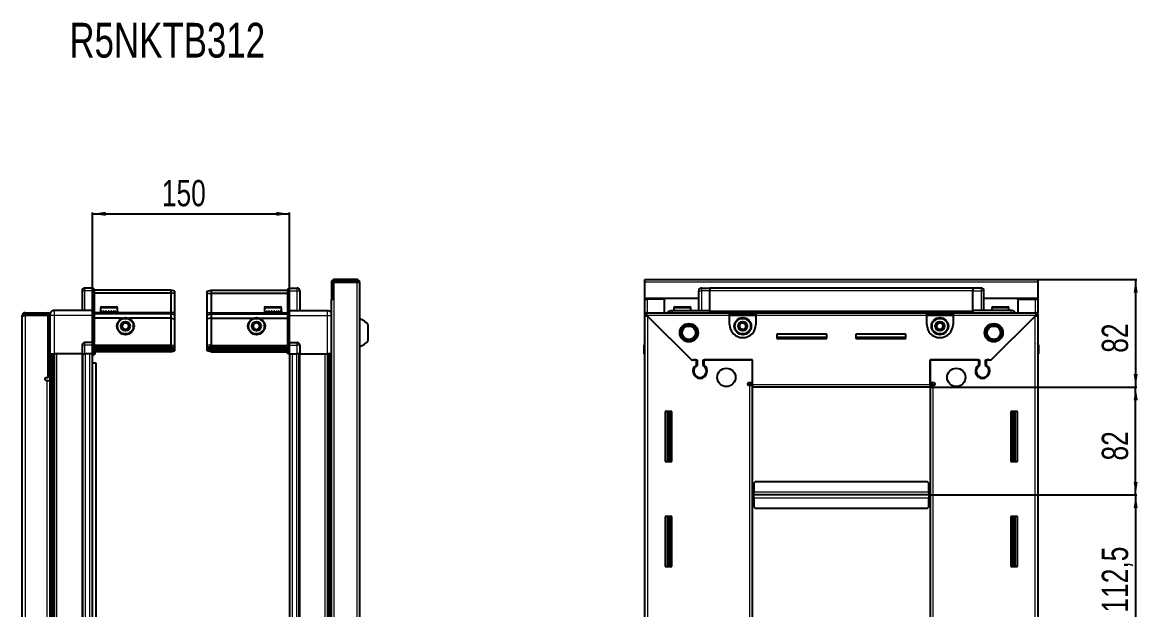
# Model space of a CAD drawing. Header units: millimetres. Extents: x 1770 to 3291, y 230 to 2078.
# Drawn here: x 2443 to 3291, y 1631 to 2078 of the extents above; entities that cross this region are included whole.
import ezdxf

# ---------------------------------------------------------------- set-up
doc = ezdxf.new("R2010")
doc.units = ezdxf.units.MM
doc.layers.add('FORMAT', color=7, linetype='Continuous')
doc.styles.add('SLDTEXTSTYLE0', font='TXT', dxfattribs={"width": 0.75})
doc.dimstyles.new('SLDDIMSTYLE0', dxfattribs={"dimtxt": 20, "dimasz": 10, "dimexe": 0, "dimexo": 0.0625, "dimgap": 5, "dimtad": 2, "dimdec": 1, "dimrnd": 1e-09, "dimzin": 12, "dimdsep": 46, "dimtxsty": 'SLDTEXTSTYLE0', "dimsah": 1, "dimcen": 0.09, "dimadec": 0, "dimazin": 3, "dimtfac": 1, "dimtofl": 0, "dimtmove": 0, "dimatfit": 3, "dimfxl": 0, "dimfrac": 2, "dimtolj": 1, "dimtzin": 12, "dimarcsym": 0})

# ---------------------------------------------------------------- blocks, each defined once
blk = doc.blocks.new('_D_5')
at = {"layer": 'FORMAT'}
for p, q in [((2495.92, 1825.6), (2495.92, 1933.09)), ((2495.92, 1932.09), (2645.92, 1932.09)), ((2645.92, 1825.6), (2645.92, 1933.09))]:
    blk.add_line(p, q, dxfattribs=at)
for points in [[(2495.92, 1932.09), (2505.92, 1930.56), (2505.92, 1933.63)], [(2645.92, 1932.09), (2635.92, 1933.63), (2635.92, 1930.56)]]:
    blk.add_solid(points, dxfattribs=at)
at = {"layer": 'FORMAT', "insert": (2548.75, 1957.87), "char_height": 20, "attachment_point": 1, "style": 'SLDTEXTSTYLE0'}
blk.add_mtext('150', dxfattribs=at)
blk = doc.blocks.new('_D_6')
at = {"layer": 'FORMAT'}
for p, q in [((3215.37, 1882.09), (3290.86, 1882.09)), ((3289.86, 1882.09), (3289.86, 1800.09)), ((3133.37, 1800.09), (3290.86, 1800.09))]:
    blk.add_line(p, q, dxfattribs=at)
for points in [[(3289.86, 1882.09), (3288.33, 1872.09), (3291.4, 1872.09)], [(3289.86, 1800.09), (3291.4, 1810.09), (3288.33, 1810.09)]]:
    blk.add_solid(points, dxfattribs=at)
at = {"layer": 'FORMAT', "insert": (3264.08, 1826.32), "char_height": 20, "attachment_point": 1, "rotation": 90, "style": 'SLDTEXTSTYLE0'}
blk.add_mtext('82', dxfattribs=at)
blk = doc.blocks.new('_D_7')
at = {"layer": 'FORMAT'}
for p, q in [((3133.37, 1800.09), (3290.86, 1800.09)), ((3289.86, 1718.09), (3289.86, 1800.09)), ((3132.37, 1718.09), (3290.86, 1718.09))]:
    blk.add_line(p, q, dxfattribs=at)
for points in [[(3289.86, 1800.09), (3288.33, 1790.09), (3291.4, 1790.09)], [(3289.86, 1718.09), (3291.4, 1728.09), (3288.33, 1728.09)]]:
    blk.add_solid(points, dxfattribs=at)
at = {"layer": 'FORMAT', "insert": (3264.08, 1744.32), "char_height": 20, "attachment_point": 1, "rotation": 90, "style": 'SLDTEXTSTYLE0'}
blk.add_mtext('82', dxfattribs=at)
blk = doc.blocks.new('_D_8')
at = {"layer": 'FORMAT'}
for p, q in [((3132.37, 1718.09), (3290.86, 1718.09)), ((3289.86, 1718.09), (3289.86, 1605.59)), ((3132.37, 1605.59), (3290.86, 1605.59))]:
    blk.add_line(p, q, dxfattribs=at)
for points in [[(3289.86, 1718.09), (3288.33, 1708.09), (3291.4, 1708.09)], [(3289.86, 1605.59), (3291.4, 1615.59), (3288.33, 1615.59)]]:
    blk.add_solid(points, dxfattribs=at)
at = {"layer": 'FORMAT', "insert": (3264.08, 1628.59), "char_height": 20, "attachment_point": 1, "rotation": 90, "style": 'SLDTEXTSTYLE0'}
blk.add_mtext('112,5', dxfattribs=at)

msp = doc.modelspace()

# ---------------------------------------------------------------- linework, layer by layer
at = {"color": 7, "linetype": 'Continuous', "lineweight": 25}
for p, q in [((2677.77, 1879.99), (2677.77, 1867.59)), ((2679.27, 1879.99), (2679.27, 1867.59)), ((2679.77, 1867.09), (2679.77, 1879.99)), ((2679.77, 1879.99), (2697.17, 1879.99)), ((2697.17, 1882.09), (2679.87, 1882.09)), ((2697.17, 1880.59), (2679.87, 1880.59)), ((2697.17, 1880.59), (2697.17, 1882.09)), ((2697.17, 1879.99), (2699.27, 1879.99)), ((2699.27, 1879.99), (2699.27, 685.19)), ((2916.36, 1879.99), (2916.36, 1882.09)), ((2916.36, 1882.09), (3215.36, 1882.09)), ((2916.36, 1867.59), (2916.36, 1879.99)), ((3215.36, 1882.09), (3215.36, 1879.99)), ((3215.36, 1879.99), (3215.36, 1867.59)), ((2488.07, 1873.59), (2488.07, 1858.59)), ((2496.07, 1875.59), (2490.07, 1875.59)), ((2496.07, 1875.59), (2496.4, 1875.59)), ((2496.07, 1875.59), (2496.07, 1873.59)), ((2496.07, 1858.79), (2496.07, 1873.59)), ((2496.07, 1858.79), (2496.07, 1873.59)), ((2497.27, 1875.09), (2496.4, 1875.59)), ((2497.27, 1873.59), (2497.27, 1875.09)), ((2555.57, 1874.09), (2497.27, 1874.09)), ((2497.27, 1873.59), (2497.27, 1858.79)), ((2555.57, 1871.59), (2497.27, 1871.59)), ((2555.57, 1874.09), (2555.57, 1871.59)), ((2558.57, 1873.29), (2555.57, 1874.09)), ((2555.57, 1871.59), (2555.57, 1857.09)), ((2558.57, 1871.44), (2555.57, 1871.59)), ((2558.57, 1871.44), (2558.57, 1873.29)), ((2558.57, 1857.09), (2558.57, 1871.44)), ((2583.27, 1873.29), (2586.27, 1874.09)), ((2583.27, 1871.44), (2583.27, 1873.29)), ((2583.27, 1871.44), (2586.27, 1871.59)), ((2583.27, 1857.09), (2583.27, 1871.44)), ((2586.27, 1874.09), (2586.27, 1871.59)), ((2586.27, 1874.09), (2644.57, 1874.09)), ((2586.27, 1871.59), (2586.27, 1857.09)), ((2586.27, 1871.59), (2644.57, 1871.59)), ((2645.44, 1875.59), (2644.57, 1875.09)), ((2645.44, 1875.59), (2644.57, 1875.09)), ((2644.57, 1875.09), (2644.57, 1873.59)), ((2644.57, 1858.79), (2644.57, 1873.59)), ((2645.77, 1875.59), (2645.44, 1875.59)), ((2645.77, 1875.59), (2645.44, 1875.59)), ((2645.77, 1873.59), (2645.77, 1875.59)), ((2645.77, 1875.59), (2645.77, 1875.59)), ((2645.77, 1875.59), (2651.77, 1875.59)), ((2645.77, 1873.59), (2645.77, 1858.79)), ((2653.77, 1873.59), (2653.77, 1858.59)), ((2677.77, 1867.59), (2679.27, 1867.59)), ((2957.36, 1867.59), (2916.36, 1867.59)), ((2916.36, 1867.09), (2916.36, 1867.59)), ((2917.86, 1867.09), (2917.86, 1867.59)), ((2957.36, 1858.59), (2957.36, 1873.59)), ((2958.04, 1875.09), (2958.04, 1875.09)), ((2959.36, 1875.59), (2965.86, 1875.59)), ((2959.36, 1875.59), (2965.86, 1875.59)), ((2965.86, 1875.59), (2965.86, 1875.59)), ((2965.86, 1875.59), (2965.86, 1875.59)), ((2965.86, 1875.59), (2965.86, 1873.59)), ((3165.86, 1875.44), (2965.86, 1875.44)), ((2965.86, 1858.59), (2965.86, 1873.59)), ((3165.86, 1875.59), (3165.86, 1875.59)), ((3172.36, 1875.59), (3165.86, 1875.59)), ((3172.36, 1875.59), (3165.86, 1875.59)), ((3165.86, 1875.59), (3165.86, 1873.59)), ((3165.86, 1858.59), (3165.86, 1873.59)), ((3174.36, 1873.59), (3174.36, 1873.59)), ((3174.36, 1858.59), (3174.36, 1873.59)), ((3215.36, 1867.59), (3174.36, 1867.59)), ((3213.86, 1867.09), (3213.86, 1867.59)), ((3215.36, 1867.09), (3215.36, 1867.59)), ((2502.07, 1860.49), (2502.07, 1858.09)), ((2502.87, 1861.29), (2510.04, 1861.29)), ((2510.04, 1861.29), (2514.27, 1861.29)), ((2515.07, 1858.09), (2515.07, 1860.49)), ((2626.77, 1860.49), (2626.77, 1857.59)), ((2627.57, 1861.29), (2638.97, 1861.29)), ((2639.77, 1857.59), (2639.77, 1860.49)), ((2677.67, 1867.09), (2677.67, 698.09)), ((2677.67, 1867.09), (2679.77, 1867.09)), ((2916.36, 1867.09), (2918.46, 1867.09)), ((2916.36, 1856.84), (2916.36, 1867.09)), ((2931.36, 1867.09), (2918.46, 1867.09)), ((2931.36, 1856.84), (2931.36, 1867.09)), ((2938.36, 1860.49), (2938.36, 1858.59)), ((2939.16, 1861.29), (2950.56, 1861.29)), ((2951.36, 1858.59), (2951.36, 1860.49)), ((3180.36, 1860.49), (3180.36, 1858.59)), ((3181.16, 1861.29), (3192.56, 1861.29)), ((3193.36, 1858.59), (3193.36, 1860.49)), ((3200.36, 1856.84), (3200.36, 1867.09)), ((3200.36, 1867.09), (3213.26, 1867.09)), ((3213.26, 1867.09), (3215.36, 1867.09)), ((3215.36, 1867.09), (3215.36, 1856.84)), ((2444.07, 1854.74), (2442.57, 1854.74)), ((2442.57, 1854.24), (2442.57, 1854.74)), ((2442.57, 710.94), (2442.57, 1854.24)), ((2444.67, 1855.34), (2444.67, 1856.84)), ((2444.67, 1856.84), (2445.57, 1856.84)), ((2444.67, 1855.34), (2445.57, 1855.34)), ((2444.67, 1854.84), (2462.07, 1854.84)), ((2445.57, 1856.84), (2462.07, 1856.84)), ((2445.57, 1855.34), (2445.57, 1856.84)), ((2445.57, 1855.34), (2462.07, 1855.34)), ((2462.07, 1855.34), (2462.07, 1856.84)), ((2463.57, 1854.84), (2462.07, 1854.84)), ((2462.07, 1854.84), (2462.07, 1807.34)), ((2463.57, 1854.59), (2463.57, 1825.59)), ((2496.07, 1858.59), (2467.07, 1858.59)), ((2496.07, 1858.59), (2496.07, 1858.79)), ((2496.07, 1858.59), (2497.27, 1858.59)), ((2496.07, 1854.59), (2496.07, 1858.59)), ((2496.07, 1834.29), (2496.07, 1854.59)), ((2497.27, 1858.79), (2497.27, 1858.59)), ((2497.27, 1858.59), (2497.27, 1854.59)), ((2555.57, 1856.09), (2497.27, 1856.09)), ((2497.27, 1854.59), (2497.27, 1834.29)), ((2518.57, 1852.59), (2497.27, 1852.59)), ((2502.07, 1858.09), (2502.07, 1857.59)), ((2502.07, 1857.59), (2502.2, 1857.59)), ((2502.39, 1858.09), (2502.2, 1858.09)), ((2502.2, 1858.09), (2502.2, 1857.59)), ((2502.2, 1857.59), (2502.39, 1857.59)), ((2502.39, 1858.09), (2502.39, 1857.59)), ((2502.39, 1857.59), (2502.92, 1857.59)), ((2503.32, 1858.09), (2502.92, 1858.09)), ((2502.92, 1858.09), (2502.92, 1857.59)), ((2502.92, 1857.59), (2503.32, 1857.59)), ((2503.32, 1858.09), (2503.32, 1857.59)), ((2503.32, 1857.59), (2504.19, 1857.59)), ((2504.17, 1857.59), (2504.17, 1857.49)), ((2504.17, 1857.49), (2512.97, 1857.49)), ((2504.77, 1858.09), (2504.19, 1858.09)), ((2504.19, 1858.09), (2504.19, 1857.59)), ((2504.19, 1857.59), (2504.77, 1857.59)), ((2504.57, 1857.09), (2505.26, 1856.61)), ((2504.57, 1857.09), (2509.6, 1857.09)), ((2505.26, 1856.61), (2504.57, 1856.13)), ((2504.57, 1856.13), (2504.57, 1856.09)), ((2504.57, 1856.13), (2509.6, 1856.13)), ((2504.77, 1858.09), (2504.77, 1857.59)), ((2504.77, 1857.59), (2505.89, 1857.59)), ((2505.26, 1856.61), (2509.42, 1856.61)), ((2506.58, 1858.09), (2505.89, 1858.09)), ((2505.89, 1858.09), (2505.89, 1857.59)), ((2505.89, 1857.59), (2506.58, 1857.59)), ((2506.58, 1858.09), (2506.58, 1857.59)), ((2506.58, 1857.59), (2507.85, 1857.59)), ((2508.59, 1858.09), (2507.85, 1858.09)), ((2507.85, 1858.09), (2507.85, 1857.59)), ((2507.85, 1857.59), (2508.08, 1857.59)), ((2508.08, 1858.09), (2508.08, 1857.59)), ((2508.58, 1858.09), (2508.58, 1857.59)), ((2508.58, 1857.59), (2508.59, 1857.59)), ((2508.59, 1858.09), (2508.59, 1857.59)), ((2508.59, 1857.59), (2509.88, 1857.59)), ((2509.42, 1856.61), (2511.88, 1856.61)), ((2509.6, 1857.09), (2512.57, 1857.09)), ((2509.6, 1856.13), (2512.57, 1856.13)), ((2510.6, 1858.09), (2509.88, 1858.09)), ((2509.88, 1858.09), (2509.88, 1857.59)), ((2509.94, 1858.09), (2509.94, 1857.59)), ((2509.94, 1857.59), (2510.6, 1857.59)), ((2510.6, 1858.09), (2510.6, 1857.59)), ((2510.6, 1857.59), (2511.79, 1857.59)), ((2512.41, 1858.09), (2511.79, 1858.09)), ((2511.79, 1858.09), (2511.79, 1857.59)), ((2511.79, 1857.59), (2512.41, 1857.59)), ((2511.88, 1856.61), (2512.57, 1857.09)), ((2512.57, 1856.13), (2511.88, 1856.61)), ((2512.41, 1858.09), (2512.41, 1857.59)), ((2512.41, 1857.59), (2513.37, 1857.59)), ((2512.57, 1856.09), (2512.57, 1856.13)), ((2512.97, 1857.49), (2512.97, 1857.59)), ((2513.84, 1858.09), (2513.37, 1858.09)), ((2513.37, 1858.09), (2513.37, 1857.59)), ((2513.37, 1857.59), (2513.84, 1857.59)), ((2513.84, 1858.09), (2513.84, 1857.59)), ((2513.84, 1857.59), (2514.49, 1857.59)), ((2514.76, 1858.09), (2514.49, 1858.09)), ((2514.49, 1858.09), (2514.49, 1857.59)), ((2514.49, 1857.59), (2514.76, 1857.59)), ((2514.76, 1858.09), (2514.76, 1857.59)), ((2514.76, 1857.59), (2515.03, 1857.59)), ((2515.07, 1858.09), (2515.03, 1858.09)), ((2515.03, 1858.09), (2515.03, 1857.59)), ((2515.03, 1857.59), (2515.07, 1857.59)), ((2515.07, 1858.09), (2515.07, 1857.59)), ((2555.57, 1852.59), (2523.57, 1852.59)), ((2555.57, 1857.09), (2555.57, 1856.09)), ((2555.57, 1856.09), (2555.57, 1852.59)), ((2558.57, 1855.29), (2555.57, 1856.09)), ((2555.57, 1852.59), (2555.57, 1832.09)), ((2555.57, 1852.59), (2558.57, 1852.26)), ((2558.57, 1855.29), (2558.57, 1857.09)), ((2558.57, 1852.26), (2558.57, 1855.29)), ((2558.57, 1832.09), (2558.57, 1852.26)), ((2583.27, 1855.29), (2583.27, 1857.09)), ((2583.27, 1855.29), (2586.27, 1856.09)), ((2583.27, 1852.26), (2583.27, 1855.29)), ((2586.27, 1852.59), (2583.27, 1852.26)), ((2583.27, 1832.09), (2583.27, 1852.26)), ((2586.27, 1857.09), (2586.27, 1856.09)), ((2586.27, 1856.09), (2586.27, 1852.59)), ((2586.27, 1856.09), (2644.57, 1856.09)), ((2586.27, 1852.59), (2586.27, 1832.09)), ((2586.27, 1852.59), (2618.27, 1852.59)), ((2623.27, 1852.59), (2644.57, 1852.59)), ((2626.77, 1857.59), (2626.81, 1857.59)), ((2626.93, 1858.09), (2626.81, 1858.09)), ((2626.81, 1858.09), (2626.81, 1857.59)), ((2626.81, 1857.59), (2626.93, 1857.59)), ((2626.93, 1858.09), (2626.93, 1857.59)), ((2626.93, 1857.59), (2627.34, 1857.59)), ((2627.68, 1858.09), (2627.34, 1858.09)), ((2627.34, 1858.09), (2627.34, 1857.59)), ((2627.34, 1857.59), (2627.68, 1857.59)), ((2627.68, 1858.09), (2627.68, 1857.59)), ((2627.68, 1857.59), (2628.45, 1857.59)), ((2628.97, 1858.09), (2628.45, 1858.09)), ((2628.45, 1858.09), (2628.45, 1857.59)), ((2628.45, 1857.59), (2628.97, 1857.59)), ((2628.87, 1857.59), (2628.87, 1857.49)), ((2628.87, 1857.49), (2637.67, 1857.49)), ((2628.97, 1858.09), (2628.97, 1857.59)), ((2628.97, 1857.59), (2630.03, 1857.59)), ((2629.27, 1857.09), (2629.96, 1856.61)), ((2629.27, 1857.09), (2637.27, 1857.09)), ((2629.96, 1856.61), (2629.27, 1856.13)), ((2629.27, 1856.13), (2629.27, 1856.09)), ((2629.27, 1856.13), (2637.27, 1856.13)), ((2629.96, 1856.61), (2636.58, 1856.61)), ((2630.69, 1858.09), (2630.03, 1858.09)), ((2630.03, 1858.09), (2630.03, 1857.59)), ((2630.03, 1857.59), (2630.69, 1857.59)), ((2630.69, 1858.09), (2630.69, 1857.59)), ((2630.69, 1857.59), (2631.93, 1857.59)), ((2632.66, 1858.09), (2631.93, 1858.09)), ((2631.93, 1858.09), (2631.93, 1857.59)), ((2631.93, 1857.59), (2632.36, 1857.59)), ((2632.36, 1858.09), (2632.36, 1857.59)), ((2632.66, 1858.09), (2632.66, 1857.59)), ((2632.66, 1857.59), (2633.96, 1857.59)), ((2634.69, 1858.09), (2633.96, 1858.09)), ((2633.96, 1858.09), (2633.96, 1857.59)), ((2634.23, 1858.09), (2634.23, 1857.59)), ((2634.23, 1857.59), (2634.69, 1857.59)), ((2634.69, 1858.09), (2634.69, 1857.59)), ((2634.69, 1857.59), (2635.93, 1857.59)), ((2636.58, 1858.09), (2635.93, 1858.09)), ((2635.93, 1858.09), (2635.93, 1857.59)), ((2635.93, 1857.59), (2636.58, 1857.59)), ((2636.58, 1858.09), (2636.58, 1857.59)), ((2636.58, 1857.59), (2637.63, 1857.59)), ((2636.58, 1856.61), (2637.27, 1857.09)), ((2637.27, 1856.13), (2636.58, 1856.61)), ((2637.27, 1856.09), (2637.27, 1856.13)), ((2638.15, 1858.09), (2637.63, 1858.09)), ((2637.63, 1858.09), (2637.63, 1857.59)), ((2637.63, 1857.59), (2638.15, 1857.59)), ((2637.67, 1857.49), (2637.67, 1857.59)), ((2638.15, 1858.09), (2638.15, 1857.59)), ((2638.15, 1857.59), (2638.91, 1857.59)), ((2639.24, 1858.09), (2638.91, 1858.09)), ((2638.91, 1858.09), (2638.91, 1857.59)), ((2638.91, 1857.59), (2639.24, 1857.59)), ((2639.24, 1858.09), (2639.24, 1857.59)), ((2639.24, 1857.59), (2639.63, 1857.59)), ((2639.74, 1858.09), (2639.63, 1858.09)), ((2639.63, 1858.09), (2639.63, 1857.59)), ((2639.63, 1857.59), (2639.74, 1857.59)), ((2639.74, 1858.09), (2639.74, 1857.59)), ((2639.74, 1857.59), (2639.77, 1857.59)), ((2644.57, 1858.59), (2644.57, 1858.79)), ((2645.77, 1858.59), (2644.57, 1858.59)), ((2644.57, 1854.59), (2644.57, 1858.59)), ((2644.57, 1834.29), (2644.57, 1854.59)), ((2645.77, 1858.79), (2645.77, 1858.59)), ((2645.77, 1858.59), (2645.77, 1854.59)), ((2645.77, 1858.59), (2674.77, 1858.59)), ((2645.77, 1854.59), (2645.77, 1834.29)), ((2916.36, 1855.34), (2916.36, 1856.84)), ((2916.36, 1856.84), (2917.36, 1856.84)), ((2916.36, 1854.84), (2916.36, 1855.34)), ((2916.36, 1855.34), (2917.36, 1855.34)), ((2916.36, 710.34), (2916.36, 1854.84)), ((2917.86, 1854.84), (2916.36, 1854.84)), ((2917.36, 1855.34), (2917.36, 1856.84)), ((2917.36, 1856.84), (2980.86, 1856.84)), ((2917.96, 1854.74), (2951.86, 1820.84)), ((2952.56, 1820.14), (2918.46, 1854.24)), ((2936.86, 1858.59), (2965.86, 1858.59)), ((2965.79, 1856.84), (2965.86, 1858.56)), ((2965.86, 1858.59), (2965.86, 1858.09)), ((2965.86, 1857.44), (3165.86, 1857.44)), ((2980.86, 1854.74), (2980.86, 1856.84)), ((2980.86, 1856.84), (3000.86, 1856.84)), ((2980.86, 1855.34), (3000.86, 1855.34)), ((2980.86, 1847.84), (2980.86, 1854.74)), ((3000.86, 1856.84), (3130.86, 1856.84)), ((3000.86, 1856.84), (3000.86, 1854.74)), ((3000.86, 1854.74), (3000.86, 1847.84)), ((3130.86, 1854.74), (3130.86, 1856.84)), ((3130.86, 1856.84), (3150.86, 1856.84)), ((3130.86, 1855.34), (3150.86, 1855.34)), ((3130.86, 1847.84), (3130.86, 1854.74)), ((3150.86, 1856.84), (3214.36, 1856.84)), ((3150.86, 1856.84), (3150.86, 1854.74)), ((3150.86, 1854.74), (3150.86, 1847.84)), ((3165.86, 1858.59), (3165.86, 1858.09)), ((3194.86, 1858.59), (3165.86, 1858.59)), ((3165.86, 1858.56), (3165.94, 1856.84)), ((3213.26, 1854.24), (3179.16, 1820.14)), ((3179.86, 1820.84), (3213.76, 1854.74)), ((3213.86, 1854.84), (3215.36, 1854.84)), ((3214.36, 1855.34), (3214.36, 1856.84)), ((3214.36, 1856.84), (3215.36, 1856.84)), ((3214.36, 1855.34), (3215.36, 1855.34)), ((3215.36, 1855.34), (3215.36, 1856.84)), ((3215.36, 1855.34), (3215.36, 1854.84)), ((3215.36, 1854.84), (3215.36, 710.34)), ((2705.87, 1835.59), (2705.87, 1847.59)), ((2496.07, 1834.09), (2490.07, 1834.09)), ((2496.07, 1834.09), (2496.07, 1834.29)), ((2496.07, 1834.09), (2496.07, 1832.09)), ((2496.07, 1834.09), (2497.27, 1834.09)), ((2497.27, 1834.29), (2497.27, 1834.09)), ((2497.27, 1833.42), (2497.27, 1834.09)), ((2644.57, 1834.09), (2644.57, 1834.29)), ((2645.77, 1834.09), (2644.57, 1834.09)), ((2644.57, 1834.09), (2644.57, 1833.42)), ((2645.77, 1834.29), (2645.77, 1834.09)), ((2645.77, 1832.09), (2645.77, 1834.09)), ((2645.77, 1834.09), (2651.77, 1834.09)), ((2645.77, 1832.09), (2645.77, 1834.09)), ((3054.86, 1840.59), (3016.86, 1840.59)), ((3016.86, 1840.59), (3016.86, 1837.09)), ((3054.86, 1837.84), (3016.86, 1837.84)), ((3016.86, 1837.09), (3054.86, 1837.09)), ((3054.86, 1837.09), (3054.86, 1840.59)), ((3114.86, 1840.59), (3076.86, 1840.59)), ((3076.86, 1840.59), (3076.86, 1837.09)), ((3114.86, 1837.84), (3076.86, 1837.84)), ((3076.86, 1837.09), (3114.86, 1837.09)), ((3114.86, 1837.09), (3114.86, 1840.59)), ((2462.07, 1828.34), (2463.57, 1828.34)), ((2463.57, 1825.59), (2462.07, 1825.59)), ((2464.22, 739.59), (2464.22, 1825.59)), ((2466.01, 1825.59), (2466.01, 739.59)), ((2466.05, 1825.59), (2466.05, 739.59)), ((2488.07, 1825.59), (2467.07, 1825.59)), ((2488.07, 1832.09), (2488.07, 1825.59)), ((2488.07, 1825.59), (2490.07, 1825.59)), ((2488.72, 739.59), (2488.72, 1825.59)), ((2496.07, 1825.59), (2490.07, 1825.59)), ((2495.92, 739.59), (2495.92, 1825.59)), ((2496.07, 1825.59), (2496.07, 1832.09)), ((2496.07, 1825.59), (2496.07, 1832.09)), ((2496.07, 1825.59), (2496.4, 1825.59)), ((2496.07, 1825.59), (2496.07, 1825.59)), ((2496.4, 1825.59), (2496.4, 1832.09)), ((2497.27, 1825.59), (2496.4, 1825.59)), ((2496.4, 1825.59), (2496.4, 1825.59)), ((2497.27, 1833.42), (2497.27, 1825.59)), ((2555.57, 1831.09), (2497.27, 1831.09)), ((2555.57, 1830.09), (2497.27, 1830.09)), ((2555.57, 1828.59), (2497.27, 1828.59)), ((2555.57, 1827.09), (2497.27, 1827.09)), ((2555.57, 1832.09), (2555.57, 1831.09)), ((2555.57, 1831.09), (2555.57, 1830.09)), ((2555.57, 1831.09), (2558.57, 1830.29)), ((2555.57, 1830.09), (2555.57, 1828.59)), ((2555.57, 1830.09), (2558.57, 1829.55)), ((2555.57, 1828.59), (2558.57, 1829.05)), ((2555.57, 1828.59), (2555.57, 1827.09)), ((2555.57, 1827.09), (2558.57, 1827.9)), ((2558.57, 1830.29), (2558.57, 1832.09)), ((2558.57, 1829.55), (2558.57, 1830.29)), ((2558.57, 1829.05), (2558.57, 1829.55)), ((2558.57, 1827.9), (2558.57, 1829.05)), ((2583.27, 1830.29), (2583.27, 1832.09)), ((2586.27, 1831.09), (2583.27, 1830.29)), ((2583.27, 1829.55), (2583.27, 1830.29)), ((2586.27, 1830.09), (2583.27, 1829.55)), ((2583.27, 1829.05), (2583.27, 1829.55)), ((2583.27, 1827.9), (2583.27, 1829.05)), ((2586.27, 1828.59), (2583.27, 1829.05)), ((2586.27, 1827.09), (2583.27, 1827.9)), ((2586.27, 1832.09), (2586.27, 1831.09)), ((2586.27, 1831.09), (2586.27, 1830.09)), ((2586.27, 1831.09), (2644.57, 1831.09)), ((2586.27, 1830.09), (2644.57, 1830.09)), ((2586.27, 1830.09), (2586.27, 1828.59)), ((2586.27, 1828.59), (2644.57, 1828.59)), ((2586.27, 1828.59), (2586.27, 1827.09)), ((2586.27, 1827.09), (2644.57, 1827.09)), ((2644.57, 1825.59), (2644.57, 1833.42)), ((2645.44, 1825.59), (2644.57, 1825.59)), ((2645.44, 1832.09), (2645.44, 1825.59)), ((2645.77, 1825.59), (2645.44, 1825.59)), ((2645.77, 1832.09), (2645.77, 1825.59)), ((2645.77, 1825.59), (2651.77, 1825.59)), ((2645.92, 1825.59), (2645.92, 739.59)), ((2653.77, 1825.59), (2651.77, 1825.59)), ((2653.12, 1825.59), (2653.12, 739.59)), ((2653.77, 1832.09), (2653.77, 1825.59)), ((2653.77, 1825.59), (2674.77, 1825.59)), ((2675.79, 739.59), (2675.79, 1825.59)), ((2675.83, 739.59), (2675.83, 1825.59)), ((2677.62, 1825.59), (2677.62, 739.59)), ((2915.86, 1832.09), (2915.86, 1825.59)), ((2915.86, 1825.59), (2915.86, 1832.09)), ((2915.86, 1825.59), (2915.86, 1825.59)), ((2916.36, 1825.59), (2915.86, 1825.59)), ((2916.01, 1825.59), (2916.01, 739.59)), ((3215.36, 1833.42), (3215.36, 1833.42)), ((3215.36, 1825.59), (3215.86, 1825.59)), ((3215.71, 739.59), (3215.71, 1825.59)), ((3215.86, 1832.09), (3215.86, 1825.59)), ((3215.86, 1825.59), (3215.86, 1832.09)), ((3215.86, 1825.59), (3215.86, 1825.59)), ((3215.86, 1825.59), (3215.86, 1825.59)), ((2495.92, 1818.59), (2498.42, 1818.59)), ((2498.42, 1818.59), (2498.42, 745.09)), ((2951.86, 1820.84), (2956.06, 1820.84)), ((2953.26, 1820.84), (2952.56, 1820.14)), ((2955.36, 1820.84), (2953.26, 1820.84)), ((2955.36, 1820.84), (2955.36, 1816.95)), ((2956.06, 1820.84), (2956.06, 1816.56)), ((2960.66, 1820.84), (2998.36, 1820.84)), ((2960.66, 1816.56), (2960.66, 1820.84)), ((2961.36, 1816.95), (2961.36, 1820.84)), ((2998.36, 1820.84), (2961.36, 1820.84)), ((2998.36, 1803.59), (2998.36, 1820.84)), ((2998.36, 1802.19), (2998.36, 1820.84)), ((3133.36, 1820.84), (3133.36, 1803.59)), ((3170.36, 1820.84), (3133.36, 1820.84)), ((3133.36, 1820.84), (3171.06, 1820.84)), ((3133.36, 1802.19), (3133.36, 1820.84)), ((3170.36, 1820.84), (3170.36, 1816.95)), ((3171.06, 1820.84), (3171.06, 1816.56)), ((3175.66, 1820.84), (3179.86, 1820.84)), ((3175.66, 1816.56), (3175.66, 1820.84)), ((3178.46, 1820.84), (3176.36, 1820.84)), ((3176.36, 1816.95), (3176.36, 1820.84)), ((3179.16, 1820.14), (3178.46, 1820.84)), ((2462.07, 1807.34), (2460.72, 1807.34)), ((2460.72, 1805.34), (2461.47, 1805.34)), ((2461.47, 1805.34), (2463.57, 1805.34)), ((2463.57, 1805.34), (2463.57, 759.84)), ((2956.36, 1807.98), (2956.36, 1807.22)), ((2995.51, 1803.59), (2998.36, 1803.59)), ((2996.26, 1801.59), (2995.51, 1801.59)), ((2996.26, 1801.59), (2998.36, 1801.59)), ((2998.36, 1802.59), (2996.36, 1802.59)), ((2996.36, 1802.59), (2996.36, 1801.59)), ((2998.36, 1800.09), (2998.36, 1802.19)), ((2998.36, 765.09), (2998.36, 1800.09)), ((3133.36, 1800.09), (2998.36, 1800.09)), ((3133.36, 1803.59), (3136.21, 1803.59)), ((3135.36, 1802.59), (3133.36, 1802.59)), ((3133.36, 1802.19), (3133.36, 1800.09)), ((3133.36, 1801.59), (3135.46, 1801.59)), ((3133.36, 1800.09), (3133.36, 765.09)), ((3135.36, 1801.59), (3135.36, 1802.59)), ((3136.21, 1801.59), (3135.46, 1801.59)), ((3175.36, 1807.98), (3175.36, 1807.22)), ((2936.86, 1781.59), (2931.86, 1781.59)), ((2931.86, 1781.59), (2931.86, 1743.59)), ((2934.01, 1743.59), (2934.01, 1781.59)), ((2935.81, 1743.59), (2935.81, 1781.59)), ((2935.84, 1743.59), (2935.84, 1781.59)), ((2936.86, 1743.59), (2936.86, 1781.59)), ((3194.86, 1781.59), (3194.86, 1743.59)), ((3199.86, 1781.59), (3194.86, 1781.59)), ((3195.89, 1781.59), (3195.89, 1743.59)), ((3195.92, 1781.59), (3195.92, 1743.59)), ((3197.71, 1781.59), (3197.71, 1743.59)), ((3199.86, 1743.59), (3199.86, 1781.59)), ((2931.86, 1743.59), (2936.86, 1743.59)), ((3194.86, 1743.59), (3199.86, 1743.59)), ((3000.36, 1728.09), (2999.36, 1727.09)), ((2999.36, 1727.09), (2999.36, 1720.19)), ((3131.36, 1728.09), (3000.36, 1728.09)), ((3132.36, 1727.09), (3131.36, 1728.09)), ((3132.36, 1720.19), (3132.36, 1727.09)), ((2999.11, 1718.09), (2998.36, 1718.09)), ((2999.36, 1720.94), (2999.11, 1720.94)), ((2999.11, 1720.94), (2999.11, 1718.09)), ((2999.11, 1718.09), (2999.11, 1715.24)), ((2999.11, 1715.24), (2999.36, 1715.24)), ((2999.36, 1718.09), (2999.36, 1720.19)), ((2999.36, 1715.99), (2999.36, 1718.09)), ((3132.36, 1718.09), (2999.36, 1718.09)), ((2999.36, 1715.99), (2999.36, 1709.09)), ((3132.61, 1720.94), (3132.36, 1720.94)), ((3132.36, 1720.19), (3132.36, 1718.09)), ((3132.36, 1718.09), (3132.36, 1715.99)), ((3132.36, 1709.09), (3132.36, 1715.99)), ((3132.36, 1715.24), (3132.61, 1715.24)), ((3132.61, 1718.09), (3132.61, 1720.94)), ((3132.61, 1715.24), (3132.61, 1718.09)), ((3133.36, 1718.09), (3132.61, 1718.09)), ((2999.36, 1709.09), (3000.36, 1708.09)), ((3000.36, 1708.09), (3131.36, 1708.09)), ((3131.36, 1708.09), (3132.36, 1709.09)), ((2936.86, 1701.59), (2931.86, 1701.59)), ((2931.86, 1701.59), (2931.86, 1663.59)), ((2934.01, 1663.59), (2934.01, 1701.59)), ((2935.81, 1663.59), (2935.81, 1701.59)), ((2935.84, 1663.59), (2935.84, 1701.59)), ((2936.86, 1663.59), (2936.86, 1701.59)), ((3194.86, 1701.59), (3194.86, 1663.59)), ((3199.86, 1701.59), (3194.86, 1701.59)), ((3195.89, 1701.59), (3195.89, 1663.59)), ((3195.92, 1701.59), (3195.92, 1663.59)), ((3197.71, 1701.59), (3197.71, 1663.59)), ((3199.86, 1663.59), (3199.86, 1701.59)), ((2931.86, 1663.59), (2936.86, 1663.59)), ((3194.86, 1663.59), (3199.86, 1663.59))]:
    msp.add_line(p, q, dxfattribs=at)
at = {"color": 8, "linetype": 'Continuous', "lineweight": 18}
for p, q in [((2679.27, 1879.99), (2677.77, 1879.99)), ((2679.87, 1880.59), (2679.87, 1882.09)), ((2697.17, 1879.99), (2697.17, 685.19)), ((3215.36, 1879.99), (2916.36, 1879.99)), ((2490.07, 1873.59), (2488.07, 1873.59)), ((2490.07, 1873.59), (2490.07, 1875.59)), ((2490.07, 1858.59), (2490.07, 1873.59)), ((2496.07, 1873.59), (2490.07, 1873.59)), ((2496.07, 1873.59), (2497.27, 1873.59)), ((2645.77, 1873.59), (2644.57, 1873.59)), ((2645.77, 1873.59), (2651.77, 1873.59)), ((2651.77, 1873.59), (2651.77, 1875.59)), ((2651.77, 1858.59), (2651.77, 1873.59)), ((2651.77, 1873.59), (2653.77, 1873.59)), ((2918.46, 1867.09), (2918.46, 1867.59)), ((2957.36, 1873.59), (2959.36, 1873.59)), ((2959.36, 1875.59), (2959.36, 1873.59)), ((2959.36, 1873.59), (2959.36, 1858.59)), ((2965.86, 1873.59), (2959.36, 1873.59)), ((3165.86, 1873.44), (2965.86, 1873.44)), ((3165.86, 1873.59), (3172.36, 1873.59)), ((3172.36, 1875.59), (3172.36, 1873.59)), ((3174.36, 1873.59), (3172.36, 1873.59)), ((3172.36, 1873.59), (3172.36, 1858.59)), ((3213.26, 1867.59), (3213.26, 1867.09)), ((2502.07, 1860.49), (2510.24, 1860.49)), ((2510.24, 1860.49), (2515.07, 1860.49)), ((2626.77, 1860.49), (2639.77, 1860.49)), ((2679.77, 1867.09), (2679.77, 698.09)), ((2918.46, 1856.84), (2918.46, 1867.09)), ((2938.36, 1860.49), (2951.36, 1860.49)), ((3180.36, 1860.49), (3193.36, 1860.49)), ((3213.26, 1867.09), (3213.26, 1856.84)), ((2444.67, 1854.84), (2444.67, 710.34)), ((2467.07, 1825.59), (2467.07, 1854.59)), ((2496.07, 1854.59), (2467.07, 1854.59)), ((2496.07, 1858.79), (2497.27, 1858.79)), ((2496.07, 1854.59), (2497.27, 1854.59)), ((2504.57, 1857.09), (2497.27, 1857.09)), ((2555.57, 1857.09), (2512.57, 1857.09)), ((2558.57, 1857.09), (2555.57, 1857.09)), ((2583.27, 1857.09), (2586.27, 1857.09)), ((2586.27, 1857.09), (2629.27, 1857.09)), ((2637.27, 1857.09), (2644.57, 1857.09)), ((2644.57, 1858.79), (2645.77, 1858.79)), ((2645.77, 1854.59), (2644.57, 1854.59)), ((2645.77, 1854.59), (2674.77, 1854.59)), ((2674.77, 1825.59), (2674.77, 1854.59)), ((2980.86, 1854.74), (2917.96, 1854.74)), ((2918.46, 1854.24), (2918.46, 710.94)), ((3165.86, 1858.09), (2965.86, 1858.09)), ((3165.86, 1856.86), (2965.86, 1856.86)), ((2980.86, 1854.74), (3000.86, 1854.74)), ((3130.86, 1854.74), (3000.86, 1854.74)), ((3130.86, 1854.74), (3150.86, 1854.74)), ((3213.76, 1854.74), (3150.86, 1854.74)), ((3213.26, 710.94), (3213.26, 1854.24)), ((2490.07, 1832.09), (2490.07, 1834.09)), ((2496.07, 1834.29), (2497.27, 1834.29)), ((2644.57, 1834.29), (2645.77, 1834.29)), ((2651.77, 1832.09), (2651.77, 1834.09)), ((2463.57, 1805.34), (2463.57, 1825.59)), ((2464.81, 1825.59), (2464.81, 739.59)), ((2467.25, 739.59), (2467.25, 1825.59)), ((2468.67, 1825.59), (2468.67, 739.59)), ((2488.07, 1832.09), (2490.07, 1832.09)), ((2488.07, 739.59), (2488.07, 1825.59)), ((2490.07, 1825.59), (2490.07, 1832.09)), ((2496.07, 1832.09), (2490.07, 1832.09)), ((2490.72, 739.59), (2490.72, 1825.59)), ((2493.92, 739.59), (2493.92, 1825.59)), ((2496.07, 1832.09), (2496.4, 1832.09)), ((2496.07, 1825.59), (2496.4, 1825.59)), ((2555.57, 1832.09), (2497.27, 1832.09)), ((2555.57, 1832.09), (2558.57, 1832.09)), ((2586.27, 1832.09), (2583.27, 1832.09)), ((2586.27, 1832.09), (2644.57, 1832.09)), ((2645.77, 1832.09), (2645.44, 1832.09)), ((2645.77, 1832.09), (2651.77, 1832.09)), ((2647.92, 1825.59), (2647.92, 739.59)), ((2651.12, 1825.59), (2651.12, 739.59)), ((2653.77, 1832.09), (2651.77, 1832.09)), ((2651.77, 1825.59), (2651.77, 1832.09)), ((2653.77, 1825.59), (2653.77, 739.59)), ((2673.17, 739.59), (2673.17, 1825.59)), ((2674.59, 1825.59), (2674.59, 739.59)), ((2677.03, 739.59), (2677.03, 1825.59)), ((2916.36, 1832.09), (2915.86, 1832.09)), ((3215.36, 1832.09), (3215.86, 1832.09)), ((2461.47, 759.84), (2461.47, 1805.34)), ((2996.26, 763.59), (2996.26, 1801.59)), ((2998.36, 1802.19), (3133.36, 1802.19)), ((3135.46, 1801.59), (3135.46, 763.59)), ((2933.36, 1781.59), (2933.36, 1743.59)), ((2934.6, 1781.59), (2934.6, 1743.59)), ((3197.13, 1743.59), (3197.13, 1781.59)), ((3198.36, 1743.59), (3198.36, 1781.59)), ((3132.36, 1720.19), (2999.36, 1720.19)), ((2999.36, 1715.99), (3132.36, 1715.99)), ((2933.36, 1701.59), (2933.36, 1663.59)), ((2934.6, 1701.59), (2934.6, 1663.59)), ((3197.13, 1663.59), (3197.13, 1701.59)), ((3198.36, 1663.59), (3198.36, 1701.59))]:
    msp.add_line(p, q, dxfattribs=at)
at = {"color": 7, "linetype": 'Continuous', "lineweight": 25}
for centre, radius in [((2521.07, 1846.59), 6.5), ((2620.77, 1846.59), 6.5), ((2990.86, 1846.59), 6.5), ((3140.86, 1846.59), 6.5), ((2521.07, 1846.59), 3.46), ((2620.77, 1846.59), 3.46), ((2949.86, 1841.59), 7), ((2949.86, 1841.59), 6.03), ((2949.86, 1841.59), 5.1), ((2990.86, 1846.59), 3.46), ((3140.86, 1846.59), 3.46), ((3181.86, 1841.59), 7), ((3181.86, 1841.59), 6.03), ((3181.86, 1841.59), 5.1), ((2978.36, 1807.59), 7), ((3153.36, 1807.59), 7)]:
    msp.add_circle(centre, radius, dxfattribs=at)
at = {"color": 8, "linetype": 'Continuous', "lineweight": 18}
for centre in [(2521.07, 1846.59), (2620.77, 1846.59), (2990.86, 1846.59), (3140.86, 1846.59)]:
    msp.add_circle(centre, 5.7, dxfattribs=at)
at = {"color": 7, "linetype": 'Continuous', "lineweight": 25}
for centre, radius, start, end in [((2679.87, 1879.99), 2.1, 90, 180), ((2679.87, 1879.99), 0.6, 90, 180), ((2697.17, 1879.99), 2.1, 0, 90), ((2697.17, 1879.99), 0.6, 0, 90), ((2490.07, 1873.59), 2, 90, 180), ((2651.77, 1873.59), 2, 360, 90), ((2959.36, 1873.59), 2, 90, 180), ((2959.36, 1873.59), 2, 123.94202, 131.40962), ((2959.36, 1873.59), 2, 90, 108.58003), ((3172.36, 1873.59), 2, 0, 90), ((2502.87, 1860.49), 0.8, 90, 180), ((2514.27, 1860.49), 0.8, 0, 90), ((2627.57, 1860.49), 0.8, 90, 180), ((2638.97, 1860.49), 0.8, 0, 90), ((2939.16, 1860.49), 0.8, 90, 180), ((2950.56, 1860.49), 0.8, 0, 90), ((3181.16, 1860.49), 0.8, 90, 180), ((3192.56, 1860.49), 0.8, 0, 90), ((2444.57, 1854.34), 0.5, 90, 117.52901), ((2461.97, 1854.74), 0.6, 9.59407, 90), ((2461.97, 1854.74), 2.1, 32.2369, 87.2706), ((2504.17, 1857.09), 0.4, 0, 90), ((2512.97, 1857.09), 0.4, 90, 180), ((2628.87, 1857.09), 0.4, 0, 90), ((2637.67, 1857.09), 0.4, 90, 180), ((2696.25, 1840.57), 11.91, 36.1266, 75.29965), ((2957.16, 1858.79), 0.2, 270, 0), ((3174.56, 1858.79), 0.2, 180, 270), ((2521.07, 1846.59), 2.5, 161.00659, 221.00659), ((2521.07, 1846.59), 2.5, 101.00659, 161.00659), ((2521.07, 1846.59), 2.5, 221.00659, 281.00659), ((2521.07, 1846.59), 2.5, 41.00659, 101.00659), ((2521.07, 1846.59), 2.5, 281.00659, 341.00659), ((2521.07, 1846.59), 2.5, 341.00659, 41.00659), ((2620.77, 1846.59), 2.5, 120.74103, 180.74103), ((2620.77, 1846.59), 2.5, 180.74103, 240.74103), ((2620.77, 1846.59), 2.5, 60.74103, 120.74103), ((2620.77, 1846.59), 2.5, 240.74103, 300.74103), ((2620.77, 1846.59), 2.5, 0.74103, 60.74103), ((2620.77, 1846.59), 2.5, 300.74103, 0.74103), ((2990.86, 1847.84), 10, 180, 270), ((2990.86, 1846.59), 2.5, 134.01559, 194.01559), ((2990.86, 1846.59), 2.5, 194.01559, 254.01559), ((2990.86, 1846.59), 2.5, 74.01559, 134.01559), ((2990.86, 1846.59), 2.5, 254.01559, 314.01559), ((2990.86, 1847.84), 10, 270, 0), ((2990.86, 1846.59), 2.5, 14.01559, 74.01559), ((2990.86, 1846.59), 2.5, 314.01559, 14.01559), ((3140.86, 1847.84), 10, 180, 270), ((3140.86, 1846.59), 2.5, 160.11158, 220.11158), ((3140.86, 1846.59), 2.5, 100.11158, 160.11158), ((3140.86, 1846.59), 2.5, 220.11158, 280.11158), ((3140.86, 1846.59), 2.5, 40.11158, 100.11158), ((3140.86, 1847.84), 10, 270, 0), ((3140.86, 1846.59), 2.5, 280.11158, 340.11158), ((3140.86, 1846.59), 2.5, 340.11158, 40.11158), ((2490.07, 1832.09), 2, 90, 180), ((2651.77, 1832.09), 2, 0, 90), ((2696.25, 1842.62), 11.91, 284.70035, 323.8734), ((2493.42, 1828.24), 5, 300, 346.70293), ((2917.86, 1832.09), 2, 138.59038, 180), ((3213.86, 1832.09), 2, 33.94202, 41.40962), ((3213.86, 1832.09), 2, 0, 41.40962), ((3213.86, 1832.09), 2, 0, 18.58003), ((2958.36, 1812.34), 5.5, 123.05573, 56.94427), ((2958.36, 1812.34), 4.8, 118.63099, 61.36901), ((3173.36, 1812.34), 5.5, 123.05573, 56.94427), ((3173.36, 1812.34), 4.8, 118.63099, 61.36901), ((2460.72, 1806.34), 1, 90, 270), ((2995.51, 1802.59), 1, 90, 270), ((3136.21, 1802.59), 1, 270, 90)]:
    msp.add_arc(centre, radius, start, end, dxfattribs=at)
for centre, start_param, end_param in [((2499.87, 1832.09), 2.418858, 3.141593), ((2641.97, 1832.09), 0, 0.722734)]:
    msp.add_ellipse(centre, major_axis=(3.46, 0), ratio=0.57735, start_param=start_param, end_param=end_param, dxfattribs=at)
for points, knots in [([(2444.67, 1856.84), (2444.42, 1856.82), (2443.92, 1856.76), (2443.28, 1856.37), (2442.82, 1855.81), (2442.6, 1855.23), (2442.58, 1854.87), (2442.57, 1854.74)], [0, 0, 0, 0, 0.2302553, 0.4485219, 0.6667858, 0.8850496, 1, 1, 1, 1]), ([(2442.57, 1854.24), (2442.6, 1854.29), (2442.65, 1854.38), (2443.04, 1854.51), (2443.6, 1854.64), (2444.18, 1854.75), (2444.54, 1854.82), (2444.67, 1854.84)], [0, 0, 0, 0, 0.230255, 0.448522, 0.666786, 0.88505, 1, 1, 1, 1]), ([(2467.07, 1858.59), (2466.63, 1858.55), (2465.95, 1858.47), (2465.14, 1858.04), (2464.58, 1857.59), (2464.12, 1857.03), (2463.69, 1856.21), (2463.62, 1855.53), (2463.57, 1855.09)], [0, 0, 0, 0, 0.239457, 0.368361, 0.5, 0.631639, 0.760543, 1, 1, 1, 1]), ([(2463.57, 1855.09), (2463.57, 1855.09), (2463.57, 1855.07), (2463.57, 1854.96), (2463.57, 1854.79), (2463.57, 1854.66), (2463.57, 1854.59)], [0, 0, 0, 0, 0.249394, 0.500333, 0.750167, 1, 1, 1, 1]), ([(2674.77, 1858.59), (2675.21, 1858.55), (2675.89, 1858.48), (2676.7, 1858.04), (2677.26, 1857.6), (2677.53, 1857.23), (2677.67, 1857.05)], [0, 0, 0, 0, 0.384298, 0.591173, 0.802437, 1, 1, 1, 1]), ([(2916.36, 1854.84), (2916.39, 1854.8), (2916.44, 1854.71), (2916.84, 1854.57), (2917.39, 1854.44), (2917.97, 1854.33), (2918.34, 1854.27), (2918.46, 1854.24)], [0, 0, 0, 0, 0.230255, 0.448522, 0.666786, 0.88505, 1, 1, 1, 1]), ([(2917.96, 1854.74), (2917.92, 1855), (2917.83, 1855.49), (2917.69, 1856.13), (2917.56, 1856.6), (2917.45, 1856.82), (2917.39, 1856.84), (2917.36, 1856.84)], [0, 0, 0, 0, 0.230255, 0.448522, 0.666786, 0.88505, 1, 1, 1, 1]), ([(2933.65, 1856.84), (2933.77, 1857.04), (2934.16, 1857.69), (2935.31, 1858.4), (2936.35, 1858.53), (2936.86, 1858.59)], [0, 0, 0, 0, 0.18225, 0.591125, 1, 1, 1, 1]), ([(2965.86, 1858.59), (2965.86, 1858.56), (2965.86, 1858.48), (2965.86, 1857.86), (2965.86, 1857.3), (2965.86, 1856.93), (2965.86, 1856.92)], [0, 0, 0, 0, 0.330266, 0.660532, 0.990799, 1, 1, 1, 1]), ([(3165.86, 1858.59), (3165.86, 1858.56), (3165.86, 1858.48), (3165.86, 1857.86), (3165.86, 1857.3), (3165.86, 1856.93), (3165.86, 1856.92)], [0, 0, 0, 0, 0.330266, 0.660532, 0.990799, 1, 1, 1, 1]), ([(3198.08, 1856.84), (3197.96, 1857.04), (3197.57, 1857.69), (3196.42, 1858.4), (3195.38, 1858.53), (3194.86, 1858.59)], [0, 0, 0, 0, 0.18225, 0.591125, 1, 1, 1, 1]), ([(3213.26, 1854.24), (3213.52, 1854.29), (3214.01, 1854.38), (3214.65, 1854.51), (3215.12, 1854.64), (3215.34, 1854.75), (3215.36, 1854.82), (3215.36, 1854.84)], [0, 0, 0, 0, 0.230255, 0.448522, 0.666786, 0.88505, 1, 1, 1, 1]), ([(3214.36, 1856.84), (3214.32, 1856.82), (3214.23, 1856.76), (3214.09, 1856.37), (3213.96, 1855.81), (3213.85, 1855.23), (3213.79, 1854.87), (3213.76, 1854.74)], [0, 0, 0, 0, 0.2302553, 0.4485219, 0.6667858, 0.8850496, 1, 1, 1, 1]), ([(2518.24, 1846.04), (2518.4, 1846.53), (2518.72, 1847.44), (2519.03, 1848.35), (2519.18, 1848.77)], [0, 0, 0, 0, 0.534686, 1, 1, 1, 1]), ([(2520.13, 1843.86), (2519.9, 1844.12), (2519.36, 1844.75), (2518.71, 1845.5), (2518.32, 1845.95), (2518.24, 1846.04)], [0, 0, 0, 0, 0.362901, 0.866875, 1, 1, 1, 1]), ([(2519.18, 1848.77), (2519.68, 1848.87), (2520.63, 1849.05), (2521.57, 1849.24), (2522.01, 1849.32)], [0, 0, 0, 0, 0.534686, 1, 1, 1, 1]), ([(2522.96, 1844.42), (2522.46, 1844.32), (2521.51, 1844.13), (2520.57, 1843.95), (2520.13, 1843.86)], [0, 0, 0, 0, 0.5346859, 1, 1, 1, 1]), ([(2522.01, 1849.32), (2522.09, 1849.23), (2522.48, 1848.78), (2523.14, 1848.03), (2523.68, 1847.4), (2523.9, 1847.14)], [0, 0, 0, 0, 0.133125, 0.637099, 1, 1, 1, 1]), ([(2523.9, 1847.14), (2523.74, 1846.66), (2523.42, 1845.74), (2523.11, 1844.84), (2522.96, 1844.42)], [0, 0, 0, 0, 0.5346859, 1, 1, 1, 1]), ([(2618.25, 1848), (2618.69, 1848.27), (2619.52, 1848.76), (2620.35, 1849.25), (2620.73, 1849.48)], [0, 0, 0, 0, 0.534686, 1, 1, 1, 1]), ([(2618.29, 1845.12), (2618.29, 1845.24), (2618.28, 1845.84), (2618.27, 1846.84), (2618.26, 1847.66), (2618.25, 1848)], [0, 0, 0, 0, 0.133125, 0.637099, 1, 1, 1, 1]), ([(2620.81, 1843.71), (2620.36, 1843.96), (2619.52, 1844.43), (2618.68, 1844.9), (2618.29, 1845.12)], [0, 0, 0, 0, 0.534686, 1, 1, 1, 1]), ([(2620.73, 1849.48), (2621.18, 1849.23), (2622.02, 1848.76), (2622.86, 1848.29), (2623.25, 1848.07)], [0, 0, 0, 0, 0.534686, 1, 1, 1, 1]), ([(2623.29, 1845.18), (2622.84, 1844.92), (2622.02, 1844.43), (2621.19, 1843.94), (2620.81, 1843.71)], [0, 0, 0, 0, 0.534686, 1, 1, 1, 1]), ([(2623.25, 1848.07), (2623.26, 1847.72), (2623.27, 1846.9), (2623.28, 1845.91), (2623.29, 1845.31), (2623.29, 1845.18)], [0, 0, 0, 0, 0.362901, 0.866875, 1, 1, 1, 1]), ([(2988.09, 1847.39), (2988.46, 1847.75), (2989.15, 1848.42), (2989.84, 1849.08), (2990.16, 1849.39)], [0, 0, 0, 0, 0.534686, 1, 1, 1, 1]), ([(2988.79, 1844.59), (2988.7, 1844.92), (2988.5, 1845.72), (2988.26, 1846.69), (2988.12, 1847.27), (2988.09, 1847.39)], [0, 0, 0, 0, 0.362901, 0.866875, 1, 1, 1, 1]), ([(2991.56, 1843.79), (2991.07, 1843.93), (2990.14, 1844.2), (2989.22, 1844.46), (2988.79, 1844.59)], [0, 0, 0, 0, 0.534686, 1, 1, 1, 1]), ([(2990.16, 1849.39), (2990.66, 1849.25), (2991.59, 1848.99), (2992.51, 1848.72), (2992.94, 1848.6)], [0, 0, 0, 0, 0.534686, 1, 1, 1, 1]), ([(2993.64, 1845.8), (2993.27, 1845.44), (2992.57, 1844.77), (2991.88, 1844.1), (2991.56, 1843.79)], [0, 0, 0, 0, 0.534686, 1, 1, 1, 1]), ([(2992.94, 1848.6), (2992.97, 1848.48), (2993.11, 1847.9), (2993.36, 1846.93), (2993.55, 1846.13), (2993.64, 1845.8)], [0, 0, 0, 0, 0.133125, 0.637099, 1, 1, 1, 1]), ([(3138.02, 1846.09), (3138.06, 1846.2), (3138.27, 1846.77), (3138.61, 1847.7), (3138.89, 1848.48), (3139, 1848.8)], [0, 0, 0, 0, 0.133125, 0.637099, 1, 1, 1, 1]), ([(3139.88, 1843.88), (3139.55, 1844.27), (3138.93, 1845.01), (3138.31, 1845.75), (3138.02, 1846.09)], [0, 0, 0, 0, 0.534686, 1, 1, 1, 1]), ([(3139, 1848.8), (3139.51, 1848.89), (3140.46, 1849.06), (3141.41, 1849.23), (3141.85, 1849.31)], [0, 0, 0, 0, 0.534686, 1, 1, 1, 1]), ([(3142.72, 1844.39), (3142.22, 1844.3), (3141.27, 1844.13), (3140.32, 1843.96), (3139.88, 1843.88)], [0, 0, 0, 0, 0.534686, 1, 1, 1, 1]), ([(3141.85, 1849.31), (3142.18, 1848.91), (3142.8, 1848.18), (3143.42, 1847.44), (3143.71, 1847.1)], [0, 0, 0, 0, 0.534686, 1, 1, 1, 1]), ([(3143.71, 1847.1), (3143.59, 1846.78), (3143.31, 1846), (3142.97, 1845.07), (3142.77, 1844.5), (3142.72, 1844.39)], [0, 0, 0, 0, 0.3629006, 0.8668753, 1, 1, 1, 1]), ([(2463.57, 1825.59), (2463.61, 1825.59), (2463.69, 1825.59), (2464.29, 1825.59), (2465.18, 1825.59), (2466.16, 1825.59), (2466.81, 1825.59), (2467.07, 1825.59)], [0, 0, 0, 0, 0.214694, 0.429388, 0.644082, 0.858775, 1, 1, 1, 1]), ([(2677.62, 1825.59), (2677.58, 1825.59), (2677.36, 1825.59), (2676.64, 1825.59), (2675.68, 1825.59), (2675.03, 1825.59), (2674.77, 1825.59)], [0, 0, 0, 0, 0.0717073, 0.4209791, 0.7702508, 1, 1, 1, 1])]:
    msp.add_open_spline(points, degree=3, knots=knots, dxfattribs=at)
for points in [[(2444.67, 1855.34), (2444.59, 1855.33), (2444.43, 1855.32), (2444.24, 1855.18), (2444.1, 1854.98), (2444.08, 1854.82), (2444.07, 1854.74)], [(2917.96, 1854.74), (2917.91, 1854.82), (2917.81, 1854.98), (2917.66, 1855.18), (2917.51, 1855.32), (2917.41, 1855.33), (2917.36, 1855.34)], [(2917.86, 1854.84), (2917.87, 1854.79), (2917.89, 1854.69), (2918.03, 1854.54), (2918.23, 1854.39), (2918.38, 1854.29), (2918.46, 1854.24)], [(3213.26, 1854.24), (3213.34, 1854.29), (3213.5, 1854.39), (3213.7, 1854.54), (3213.84, 1854.69), (3213.85, 1854.79), (3213.86, 1854.84)], [(3214.36, 1855.34), (3214.31, 1855.33), (3214.21, 1855.32), (3214.06, 1855.18), (3213.91, 1854.98), (3213.81, 1854.82), (3213.76, 1854.74)]]:
    msp.add_open_spline(points, degree=3, dxfattribs=at)
at = {"color": 8, "linetype": 'Continuous', "lineweight": 18}
for points, knots in [([(2467.07, 1854.59), (2466.63, 1854.59), (2465.95, 1854.59), (2465.14, 1854.59), (2464.58, 1854.59), (2464.12, 1854.59), (2463.69, 1854.59), (2463.62, 1854.59), (2463.57, 1854.59)], [0, 0, 0, 0, 0.239457, 0.368361, 0.5, 0.631639, 0.760543, 1, 1, 1, 1]), ([(2674.77, 1854.59), (2675.21, 1854.59), (2675.89, 1854.59), (2676.7, 1854.59), (2677.26, 1854.59), (2677.53, 1854.59), (2677.67, 1854.59)], [0, 0, 0, 0, 0.3842982, 0.5911726, 0.8024372, 1, 1, 1, 1]), ([(2936.86, 1858.59), (2936.86, 1858.55), (2936.86, 1858.47), (2936.86, 1858.04), (2936.86, 1857.58), (2936.86, 1857.17), (2936.86, 1856.9), (2936.86, 1856.84)], [0, 0, 0, 0, 0.359753, 0.553414, 0.751185, 0.948956, 1, 1, 1, 1]), ([(3194.86, 1858.59), (3194.86, 1858.55), (3194.86, 1858.47), (3194.86, 1858.04), (3194.86, 1857.58), (3194.86, 1857.17), (3194.86, 1856.9), (3194.86, 1856.84)], [0, 0, 0, 0, 0.359753, 0.553414, 0.751185, 0.948956, 1, 1, 1, 1])]:
    msp.add_open_spline(points, degree=3, knots=knots, dxfattribs=at)
for points in [[(2467.07, 1854.59), (2467.07, 1855.12), (2467.07, 1856.17), (2467.07, 1857.49), (2467.07, 1858.41), (2467.07, 1858.53), (2467.07, 1858.59)], [(2674.77, 1854.59), (2674.77, 1855.12), (2674.77, 1856.17), (2674.77, 1857.49), (2674.77, 1858.41), (2674.77, 1858.53), (2674.77, 1858.59)]]:
    msp.add_open_spline(points, degree=3, dxfattribs=at)

# ---------------------------------------------------------------- texts
at = {"layer": 'FORMAT', "insert": (2478.4, 2077.49), "char_height": 26.458, "attachment_point": 1, "style": 'SLDTEXTSTYLE0'}
msp.add_mtext('R5NKTB312', dxfattribs=at)

# ---------------------------------------------------------------- dimensions: what is measured, and where the dimension line sits
at = {"layer": 'FORMAT'}
for base, p1, p2, angle, picture, middle in [((2645.92, 1932.09), (2495.92, 1825.59), (2645.92, 1825.59), 0, '_D_5', (2570.92, 1932.09)), ((3289.86, 1800.09), (3215.36, 1882.09), (3133.36, 1800.09), 90, '_D_6', (3289.86, 1841.09)), ((3289.86, 1800.09), (3132.36, 1718.09), (3133.36, 1800.09), 90, '_D_7', (3289.86, 1759.09)), ((3289.86, 1605.59), (3132.36, 1718.09), (3132.36, 1605.59), 90, '_D_8', (3289.86, 1661.84))]:
    dim = msp.add_linear_dim(base=base, p1=p1, p2=p2, angle=angle, dimstyle='SLDDIMSTYLE0', dxfattribs=at)
    dim.commit()
    dim.dimension.update_dxf_attribs({"geometry": picture, "text_midpoint": middle, "dimtype": 160})

doc.saveas('drawing.dxf')
